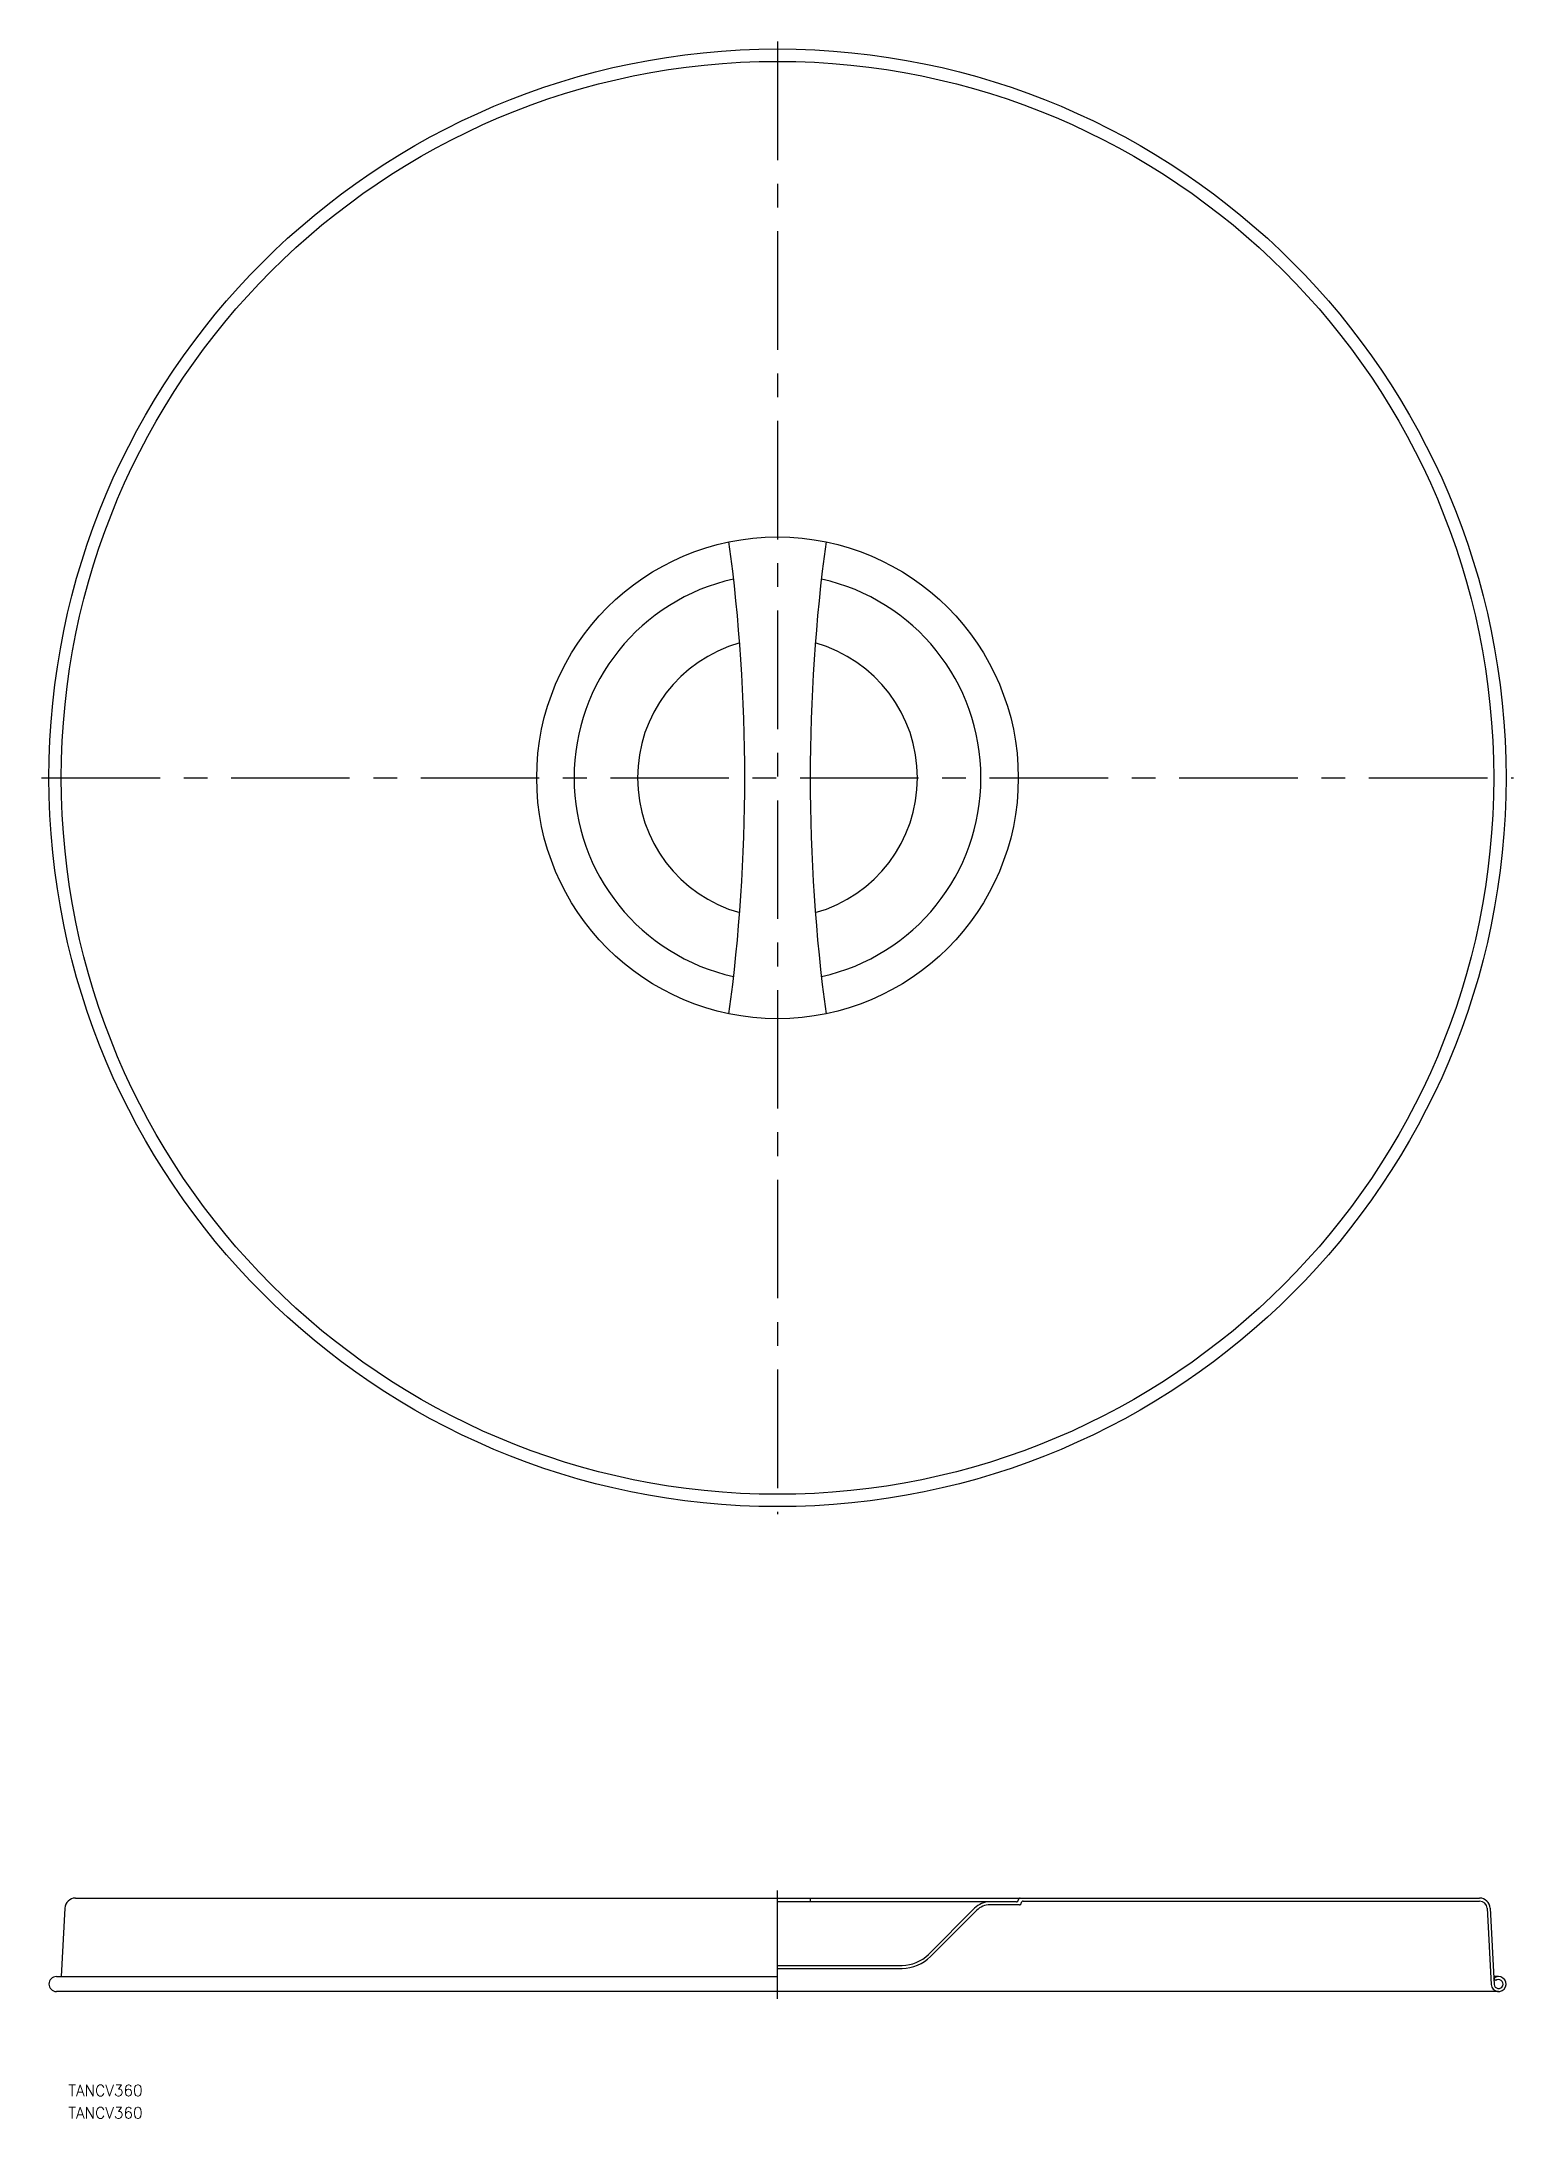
# Model space of a CAD drawing. Extents: x -197 to 197, y -359 to 197.
import ezdxf

# ---------------------------------------------------------------- set-up
doc = ezdxf.new("R2010")
doc.units = 0
doc.linetypes.add('CENTER', pattern=[50.8, 31.75, -6.35, 6.35, -6.35])
doc.layers.get('0').update_dxf_attribs({"linetype": 'CONTINUOUS'})
doc.layers.add('CENTER', color=1, linetype='CENTER')
doc.styles.get("Standard").update_dxf_attribs({"font": 'txt.shx', "height": 3, "bigfont": 'bigfont.shx'})

msp = doc.modelspace()

# ---------------------------------------------------------------- linework, layer by layer
at = {"color": 7, "linetype": 'CONTINUOUS'}
for p, q in [((-188.1, -300), (188.1, -300)), ((8.75, -300), (8.75, -301)), ((-190.9, -302.65), (-191.86, -321)), ((64, -301), (0, -301)), ((52.8, -302.7), (40.43, -315.07)), ((53.37, -303.26), (40.99, -315.64)), ((64.8, -301.8), (56.9, -301.8)), ((65.8, -300.8), (188.1, -300.8)), ((190.1, -302.7), (191.17, -323.17)), ((190.9, -302.65), (191.97, -323.11)), ((-193.17, -321), (0, -321)), ((0, -318), (33.36, -318)), ((0, -318.8), (33.36, -318.8)), ((193.17, -321), (191.86, -321)), ((192.4, -322.08), (191.88, -321.46)), ((193.17, -325), (-193.17, -325))]:
    msp.add_line(p, q, dxfattribs=at)
for radius in [195.17, 191.86, 64.5]:
    msp.add_circle((0, 0), radius, dxfattribs=at)
for centre, radius, start, end in [((-480.43, 0), 471.68, 352.3028, 7.6972), ((480.43, 0), 471.68, 172.3028, 187.6972), ((0, 0), 54.5, 102.4629, 257.5371), ((0, 0), 54.5, 282.4629, 77.5371), ((0, 0), 37.5, 105.6783, 254.3217), ((0, 0), 37.5, 285.6783, 74.3217), ((-188.1, -302.8), 2.8, 90, 177), ((65, -300.5), 0.5, 90, 180), ((188.1, -302.8), 2.8, 3, 90), ((56.9, -306.8), 5.8, 90, 135), ((56.9, -306.8), 5, 90, 135), ((64, -300.5), 0.5, 270, 0), ((64.8, -301.3), 0.5, 270, 0), ((65.8, -301.3), 0.5, 90, 180), ((188.1, -302.8), 2, 3, 90), ((33.36, -308), 10, 270, 315), ((33.36, -308), 10.8, 270, 315), ((-193.17, -323), 2, 90, 270), ((193.17, -323), 2, 184.7923, 129.8349), ((193.17, -323), 1.2, 184.7802, 129.8115)]:
    msp.add_arc(centre, radius, start, end, dxfattribs=at)
at = {"layer": 'CENTER', "color": 1, "linetype": 'CENTER'}
for p, q in [((0, 197.17), (0, -197.17)), ((-197.17, 0), (197.17, 0)), ((0, -327), (0, -298))]:
    msp.add_line(p, q, dxfattribs=at)

# ---------------------------------------------------------------- texts
at = {"color": 7, "linetype": 'CONTINUOUS'}
for p in [(-190, -353), (-190, -359)]:
    msp.add_text('TANCV360', height=3, dxfattribs=at).set_placement(p)

doc.saveas('drawing.dxf')
